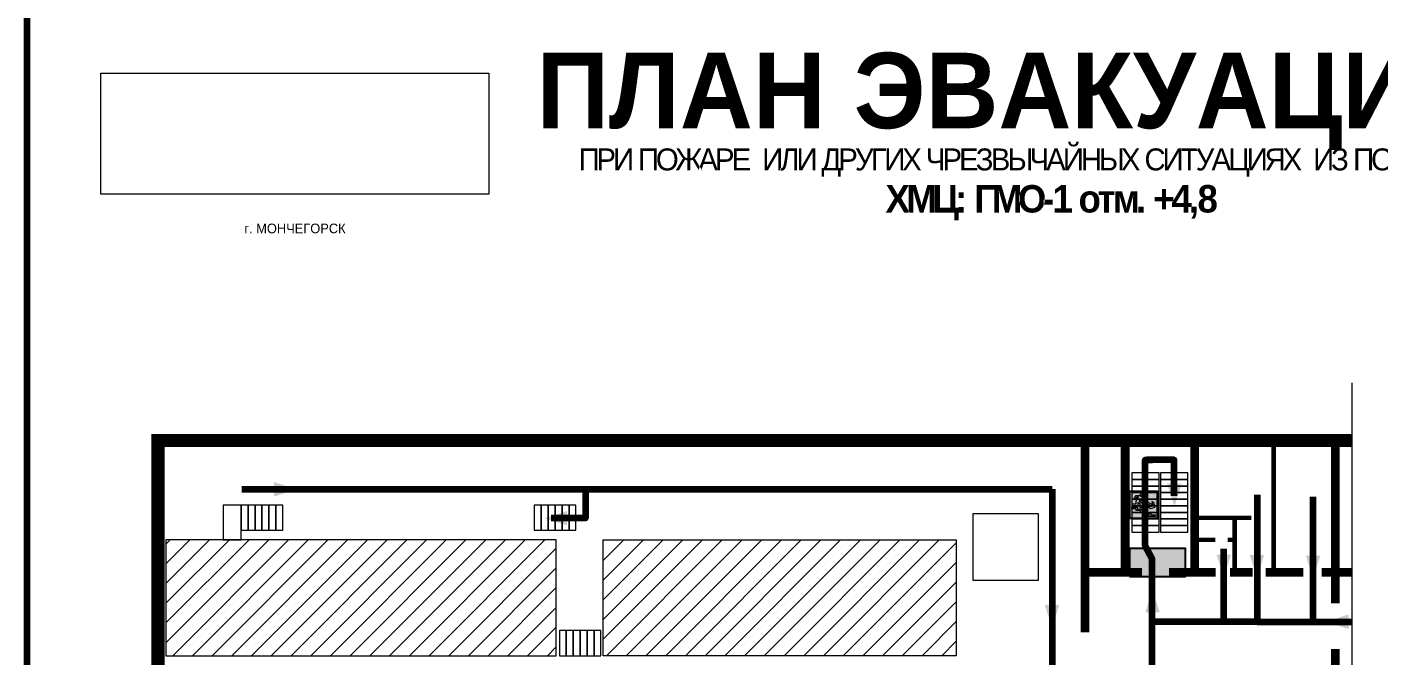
# Model space of a CAD drawing. Header units: millimetres. Extents: x 13114 to 67229, y 22859 to 38520.
# Drawn here: x 20243.1 to 20637.2, y 31494.9 to 31678.1 of the extents above; entities that cross this region are included whole.
import ezdxf

# ---------------------------------------------------------------- set-up
doc = ezdxf.new("R2010")
doc.units = ezdxf.units.MM
doc.layers.add('План_Штампы', color=7, linetype='Continuous')
doc.styles.add('обычный', font='arial.ttf')
picture_1 = doc.add_image_def('image1.jpg', size_in_pixel=(337, 105))

# ---------------------------------------------------------------- blocks, each defined once
blk = doc.blocks.new('A$C7B4425F7')
at = {"true_color": 0xffffff}
blk.add_hatch(color=7, dxfattribs=at).paths.add_polyline_path([(0, 0), (-16, 0), (-16, -8), (0, -8)])
h = blk.add_hatch(color=126)
h.paths.add_polyline_path([(-0.2, -0.2), (-15.8, -0.2), (-15.8, -7.8), (-0.2, -7.8)])
h.paths.add_polyline_path([(-11.76, -2.03), (-11.76, -3.66), (-11.17, -3.66, -0.568275), (-11.17, -6.18), (-12.58, -6.18), (-12.58, -2.03)], flags=16)
h.paths.add_polyline_path([(-13.33, -4.12, -0.495768), (-13.59, -6.18), (-15.03, -6.18), (-15.03, -2.03), (-13.59, -2.03, -0.487973)], flags=16)
h.paths.add_polyline_path([(-10.25, -2.03), (-9.48, -2.03), (-9.48, -6.18), (-10.25, -6.18)], flags=16)
h.paths.add_polyline_path([(-13.84, -3.69), (-14.24, -3.69), (-14.24, -3.03), (-13.9, -3.03, -0.692621)], flags=0)
h.paths.add_polyline_path([(-9.15, -2.03), (-8.4, -2.03), (-8.04, -3.07), (-7.68, -2.03), (-6.93, -2.03), (-7.64, -4.1), (-6.93, -6.18), (-7.68, -6.18), (-8.04, -5.14), (-8.4, -6.18), (-9.15, -6.18), (-8.44, -4.1)], flags=16)
h.paths.add_polyline_path([(-11.76, -4.46), (-11.42, -4.46, -0.692621), (-11.36, -5.12), (-11.76, -5.12)], flags=0)
h.paths.add_polyline_path([(-13.9, -5.2), (-14.24, -5.2), (-14.24, -4.55), (-13.84, -4.55, -0.708038)], flags=0)
edge = h.paths.add_edge_path(flags=16)
edge.add_ellipse((-5.51, -4.08), major_axis=(0, 2.05), ratio=0.586184, start_angle=0, end_angle=360)
edge = h.paths.add_edge_path(flags=0)
edge.add_ellipse((-5.51, -4.08), major_axis=(0, 1.14), ratio=0.454828, start_angle=0, end_angle=360)
h.paths.add_polyline_path([(-4.13, -4.96, 0.377264), (-3.48, -4.52, 0.0555), (-3.16, -2.03), (-1.66, -2.03), (-1.66, -4.96), (-0.96, -4.96), (-0.96, -7.01), (-1.75, -7.01), (-1.75, -6.18), (-3.3, -6.18), (-3.3, -7.02), (-4.13, -7.02)], flags=16)
h.paths.add_polyline_path([(-2.73, -2.91), (-2.28, -2.91), (-2.28, -4.96), (-3.05, -4.96, 0.079136)], flags=0)
at = {"color": 126}
blk.add_lwpolyline([(-16, -8), (0, -8), (0, 0), (-16, 0)], close=True, dxfattribs=at)
blk = doc.blocks.new('вниз')
at = {"lineweight": 0, "true_color": 0xffffff}
h = blk.add_hatch(color=7, dxfattribs=at)
h.dxf.hatch_style = 1
h.paths.add_polyline_path([(40994.51, -4472.22), (40986.51, -4472.22), (40986.51, -4480.22), (40994.51, -4480.22)])
h.paths.add_polyline_path([(40994.31, -4472.42), (40994.31, -4480.01), (40986.71, -4480.01), (40986.71, -4472.42)], flags=16)
h.paths.add_polyline_path([(40988.43, -4473.53), (40989.43, -4473.53), (40990.19, -4473.96), (40990.19, -4474.6), (40991, -4474.6), (40991, -4475.06), (40989.73, -4475.06), (40989.73, -4474.46), (40989.3, -4475.18), (40990.17, -4475.7), (40990.17, -4477.11), (40989.63, -4477.11), (40989.63, -4476.01), (40988.94, -4475.59), (40988.94, -4476.46), (40988.94, -4476.46), (40987.47, -4476.46), (40987.26, -4476.46), (40987.26, -4475.92), (40988.4, -4475.92), (40988.4, -4475.2), (40989.1, -4473.99), (40988.66, -4473.99), (40988.24, -4474.7), (40987.86, -4474.47), (40988.41, -4473.56)], flags=0)
h.paths.add_polyline_path([(40990.55, -4473.29, -1), (40989.69, -4473.29, -1)], flags=0)
h.paths.add_polyline_path([(40988.85, -4476.89), (40988.85, -4477.43), (40990.1, -4477.43), (40990.1, -4477.99), (40991.34, -4477.99), (40991.34, -4478.54), (40992.59, -4478.54), (40992.59, -4479.09), (40993.83, -4479.09), (40993.83, -4479.52), (40992.17, -4479.52), (40992.17, -4478.97), (40990.91, -4478.97), (40990.91, -4478.41), (40989.68, -4478.41), (40989.68, -4477.86), (40988.43, -4477.86), (40988.43, -4477.31), (40987.6, -4477.31), (40987.18, -4477.31), (40987.18, -4476.89)], flags=0)
h.paths.add_polyline_path([(40991.61, -4475.33), (40993.12, -4476.2), (40992.9, -4475.27), (40993.48, -4475.6), (40993.83, -4476.88), (40992.56, -4477.22), (40991.97, -4476.88), (40992.9, -4476.61), (40991.38, -4475.74), (40991.58, -4475.39)], flags=0)
h.paths.add_polyline_path([(40990.19, -4473.96), (40989.43, -4473.53), (40988.43, -4473.53), (40988.41, -4473.56), (40987.86, -4474.47), (40988.24, -4474.7), (40988.66, -4473.99), (40989.1, -4473.99), (40988.4, -4475.2), (40988.4, -4475.92), (40987.26, -4475.92), (40987.26, -4476.46), (40987.47, -4476.46), (40988.94, -4476.46), (40988.94, -4476.27), (40988.94, -4475.59), (40989.63, -4476.01), (40989.63, -4477.11), (40990.17, -4477.11), (40990.17, -4475.7), (40989.3, -4475.18), (40989.73, -4474.46), (40989.73, -4475.06), (40991, -4475.06), (40991, -4474.6), (40990.19, -4474.6)], flags=0)
h.paths.add_polyline_path([(40990.55, -4473.29, 1), (40989.69, -4473.29, 1)], flags=0)
h.paths.add_polyline_path([(40991.61, -4475.33), (40991.58, -4475.39), (40991.38, -4475.74), (40992.9, -4476.61), (40991.97, -4476.88), (40992.56, -4477.22), (40993.83, -4476.88), (40993.48, -4475.6), (40992.9, -4475.27), (40993.12, -4476.2)], flags=0)
h.paths.add_polyline_path([(40990.1, -4477.43), (40988.85, -4477.43), (40988.85, -4476.89), (40987.18, -4476.89), (40987.18, -4477.31), (40987.6, -4477.31), (40988.43, -4477.31), (40988.43, -4477.86), (40989.68, -4477.86), (40989.68, -4478.41), (40990.91, -4478.41), (40990.91, -4478.97), (40992.17, -4478.97), (40992.17, -4479.52), (40993.83, -4479.52), (40993.83, -4479.09), (40992.59, -4479.09), (40992.59, -4478.54), (40991.34, -4478.54), (40991.34, -4477.99), (40990.1, -4477.99)], flags=0)
at = {"lineweight": 0}
h = blk.add_hatch(color=126, dxfattribs=at)
h.dxf.hatch_style = 1
h.paths.add_polyline_path([(40994.31, -4472.42), (40986.71, -4472.42), (40986.71, -4480.01), (40994.31, -4480.01)])
h.paths.add_polyline_path([(40988.43, -4473.53), (40989.43, -4473.53), (40990.19, -4473.96), (40990.19, -4474.6), (40991, -4474.6), (40991, -4475.06), (40989.73, -4475.06), (40989.73, -4474.46), (40989.3, -4475.18), (40990.17, -4475.7), (40990.17, -4477.11), (40989.63, -4477.11), (40989.63, -4476.01), (40988.94, -4475.59), (40988.94, -4476.46), (40988.94, -4476.46), (40987.47, -4476.46), (40987.26, -4476.46), (40987.26, -4475.92), (40988.4, -4475.92), (40988.4, -4475.2), (40989.1, -4473.99), (40988.66, -4473.99), (40988.24, -4474.7), (40987.86, -4474.47), (40988.41, -4473.56)], flags=16)
h.paths.add_polyline_path([(40990.55, -4473.29, -1), (40989.69, -4473.29, -1)], flags=16)
h.paths.add_polyline_path([(40988.85, -4476.89), (40988.85, -4477.43), (40990.1, -4477.43), (40990.1, -4477.99), (40991.34, -4477.99), (40991.34, -4478.54), (40992.59, -4478.54), (40992.59, -4479.09), (40993.83, -4479.09), (40993.83, -4479.52), (40992.17, -4479.52), (40992.17, -4478.97), (40990.91, -4478.97), (40990.91, -4478.41), (40989.68, -4478.41), (40989.68, -4477.86), (40988.43, -4477.86), (40988.43, -4477.31), (40987.6, -4477.31), (40987.18, -4477.31), (40987.18, -4476.89)], flags=16)
h.paths.add_polyline_path([(40991.61, -4475.33), (40993.12, -4476.2), (40992.9, -4475.27), (40993.48, -4475.6), (40993.83, -4476.88), (40992.56, -4477.22), (40991.97, -4476.88), (40992.9, -4476.61), (40991.38, -4475.74), (40991.58, -4475.39)], flags=16)
at = {"lineweight": 0, "true_color": 0xffffff}
h = blk.add_hatch(color=7, dxfattribs=at)
h.dxf.hatch_style = 1
h.paths.add_polyline_path([(40989.73, -4474.46), (40989.73, -4475.06), (40991, -4475.06), (40991, -4474.6), (40990.19, -4474.6), (40990.19, -4473.96), (40989.43, -4473.53), (40988.43, -4473.53), (40988.41, -4473.56), (40987.86, -4474.47), (40988.24, -4474.7), (40988.66, -4473.99), (40989.1, -4473.99), (40988.4, -4475.2), (40988.4, -4475.92), (40987.26, -4475.92), (40987.26, -4476.46), (40987.47, -4476.46), (40988.94, -4476.46), (40988.94, -4475.59), (40989.63, -4476.01), (40989.63, -4477.11), (40990.17, -4477.11), (40990.17, -4475.7), (40989.3, -4475.18)])
h.paths.add_polyline_path([(40989.69, -4473.29, 1), (40990.55, -4473.29, 1)])
h.paths.add_polyline_path([(40991.61, -4475.33), (40991.58, -4475.39), (40991.38, -4475.74), (40992.9, -4476.61), (40991.97, -4476.88), (40992.56, -4477.22), (40993.83, -4476.88), (40993.48, -4475.6), (40992.9, -4475.27), (40993.12, -4476.2)])
h.paths.add_polyline_path([(40990.1, -4477.43), (40988.85, -4477.43), (40988.85, -4476.89), (40987.18, -4476.89), (40987.18, -4477.31), (40987.6, -4477.31), (40988.43, -4477.31), (40988.43, -4477.86), (40989.68, -4477.86), (40989.68, -4478.41), (40990.91, -4478.41), (40990.91, -4478.97), (40992.17, -4478.97), (40992.17, -4479.52), (40993.83, -4479.52), (40993.83, -4479.09), (40992.59, -4479.09), (40992.59, -4478.54), (40991.34, -4478.54), (40991.34, -4477.99), (40990.1, -4477.99)])
at = {"color": 126, "lineweight": 0}
for points in [[(40986.51, -4472.22), (40994.51, -4472.22), (40994.51, -4480.22), (40986.51, -4480.22)], [(40986.71, -4472.42), (40994.31, -4472.42), (40994.31, -4480.01), (40986.71, -4480.01)]]:
    blk.add_lwpolyline(points, close=True, dxfattribs=at)
for points in [[(40987.47, -4476.46), (40987.26, -4476.46), (40987.26, -4475.92), (40988.4, -4475.92), (40988.4, -4475.2), (40989.1, -4473.99), (40988.66, -4473.99), (40988.24, -4474.7), (40987.86, -4474.47), (40988.41, -4473.56), (40988.43, -4473.53), (40989.43, -4473.53), (40990.19, -4473.96), (40990.19, -4474.6), (40991, -4474.6), (40991, -4475.06), (40989.73, -4475.06), (40989.73, -4474.46), (40989.3, -4475.18), (40990.17, -4475.7), (40990.17, -4477.11), (40989.63, -4477.11), (40989.63, -4476.01), (40988.94, -4475.59), (40988.94, -4476.46)], [(40987.6, -4477.31), (40987.18, -4477.31), (40987.18, -4476.89), (40988.85, -4476.89), (40988.85, -4477.43), (40990.1, -4477.43), (40990.1, -4477.99), (40991.34, -4477.99), (40991.34, -4478.54), (40992.59, -4478.54), (40992.59, -4479.09), (40993.83, -4479.09), (40993.83, -4479.52), (40992.17, -4479.52), (40992.17, -4478.97), (40990.91, -4478.97), (40990.91, -4478.41), (40989.68, -4478.41), (40989.68, -4477.86), (40988.43, -4477.86), (40988.43, -4477.31), (40987.6, -4477.31)], [(40987.47, -4476.46), (40988.94, -4476.46), (40988.94, -4476.27)], [(40991.58, -4475.39), (40991.38, -4475.74), (40992.9, -4476.61), (40991.97, -4476.88), (40992.56, -4477.22), (40993.83, -4476.88), (40993.48, -4475.6), (40992.9, -4475.27), (40993.12, -4476.2), (40991.61, -4475.33), (40991.58, -4475.39)]]:
    blk.add_lwpolyline(points, dxfattribs=at)
blk.add_circle((40990.12, -4473.29), 0.432, dxfattribs=at)

msp = doc.modelspace()

# ---------------------------------------------------------------- hatches: boundary and pattern name
at = {"lineweight": 0}
h = msp.add_hatch(dxfattribs=at)
h.set_pattern_fill('ANSI31', color=256, scale=1.28)
h.set_pattern_definition([(45, (-1330.895, 21051.3693), (-2.87368196, 2.87368196), [])])
h.paths.add_polyline_path([(20397.38, 31494.99), (20397.38, 31528.74), (20361.6, 31528.74), (20283.64, 31528.74), (20283.64, 31494.99)])
h.paths.add_polyline_path([(20411.07, 31528.74), (20411.07, 31494.99), (20513.93, 31494.99), (20513.93, 31528.74)])

# ---------------------------------------------------------------- linework, layer by layer
at = {"color": 1, "lineweight": 100}
msp.add_lwpolyline([(20243.15, 31685.27), (20843.15, 31685.27), (20843.15, 31290.27), (20243.15, 31290.27)], close=True, dxfattribs=at)
at = {"lineweight": 0}
for points in [[(20629.28, 31574.48), (20629.28, 31353.07)], [(20361.6, 31528.74), (20283.64, 31528.74), (20283.64, 31494.99), (20397.38, 31494.99), (20397.38, 31528.74), (20361.6, 31528.74)], [(20411.07, 31494.99), (20411.07, 31528.74), (20513.93, 31528.74), (20513.93, 31494.99), (20411.07, 31494.99)]]:
    msp.add_lwpolyline(points, dxfattribs=at)
for points, const_width in [([(20300.69, 31366.66), (20281.34, 31366.66), (20281.34, 31557.66), (20629.28, 31557.66)], 3.84), ([(20551.48, 31557.58), (20551.48, 31501.79)], 2.56), ([(20563.19, 31519.3), (20563.19, 31557.46)], 2.56), ([(20583.46, 31519.07), (20583.46, 31557.13)], 2.56), ([(20606.49, 31519.3), (20606.49, 31557.51)], 1.28), ([(20624.44, 31510.26), (20624.44, 31557.51)], 2.56), ([(20595.12, 31519.3), (20595.12, 31535.18), (20600.01, 31535.18), (20583.46, 31535.18), (20583.46, 31519.3)], 1.28), ([(20584.16, 31528.75), (20589.47, 31528.75)], 1.28), ([(20595.12, 31528.75), (20593.09, 31528.75)], 1.28), ([(20551.68, 31519.3), (20568.07, 31519.3)], 2.56), ([(20575.93, 31519.3), (20589.59, 31519.3)], 2.56), ([(20593.77, 31519.3), (20600.35, 31519.3)], 2.56), ([(20604.19, 31519.3), (20615.12, 31519.3)], 2.56), ([(20620.5, 31519.3), (20629.28, 31519.3)], 2.56), ([(20629.28, 31478.08), (20624.44, 31478.08), (20624.44, 31496.94)], 2.56)]:
    msp.add_lwpolyline(points, dxfattribs=dict(at, const_width=const_width))
at = {"color": 126, "lineweight": 100, "true_color": 0x008754}
for points in [[(20571.07, 31491.33), (20571.07, 31523.25), (20569.03, 31526.96), (20569.03, 31552.01), (20571.19, 31552.01)], [(20577.5, 31541.59), (20577.5, 31552.01), (20569.56, 31552.01)], [(20305.79, 31543.49), (20457.44, 31543.49)], [(20405.93, 31543.49), (20405.93, 31535.09), (20405.93, 31535.09)], [(20457.44, 31543.49), (20541.94, 31543.49)], [(20541.94, 31543.49), (20541.94, 31491.33)], [(20601.63, 31541.88), (20601.63, 31504.86), (20629.28, 31504.86)], [(20617.98, 31504.86), (20617.98, 31541.25)], [(20405.93, 31535.09), (20395.92, 31535.09)], [(20591.96, 31504.86), (20591.96, 31526.11)], [(20601.63, 31504.86), (20571.07, 31504.86)]]:
    msp.add_lwpolyline(points, dxfattribs=at)
at = {"lineweight": 0}
for points in [[(20565.12, 31546.32), (20573.1, 31546.32), (20573.1, 31548.23), (20565.12, 31548.23)], [(20565.12, 31544.4), (20573.1, 31544.4), (20573.1, 31546.32), (20565.12, 31546.32)], [(20573.49, 31546.32), (20581.46, 31546.32), (20581.46, 31548.23), (20573.49, 31548.23)], [(20573.49, 31544.4), (20581.46, 31544.4), (20581.46, 31546.32), (20573.49, 31546.32)], [(20565.12, 31542.49), (20573.1, 31542.49), (20573.1, 31544.4), (20565.12, 31544.4)], [(20565.12, 31540.57), (20573.1, 31540.57), (20573.1, 31542.49), (20565.12, 31542.49)], [(20573.49, 31542.49), (20581.46, 31542.49), (20581.46, 31544.4), (20573.49, 31544.4)], [(20573.49, 31540.57), (20581.46, 31540.57), (20581.46, 31542.49), (20573.49, 31542.49)], [(20300.34, 31538.83), (20300.34, 31528.77), (20305.55, 31528.77), (20305.55, 31538.83)], [(20305.55, 31538.83), (20305.55, 31531.53), (20307.57, 31531.53), (20307.57, 31538.83)], [(20307.57, 31538.83), (20307.57, 31531.53), (20309.59, 31531.53), (20309.59, 31538.83)], [(20309.59, 31538.83), (20309.59, 31531.53), (20311.62, 31531.53), (20311.62, 31538.83)], [(20311.62, 31538.83), (20311.62, 31531.53), (20313.64, 31531.53), (20313.64, 31538.83)], [(20313.64, 31538.83), (20313.64, 31531.53), (20315.66, 31531.53), (20315.66, 31538.83)], [(20315.66, 31538.83), (20315.66, 31531.53), (20317.68, 31531.53), (20317.68, 31538.83)], [(20390.99, 31538.83), (20390.99, 31531.53), (20393.02, 31531.53), (20393.02, 31538.83)], [(20393.02, 31538.83), (20393.02, 31531.53), (20395.04, 31531.53), (20395.04, 31538.83)], [(20395.04, 31538.83), (20395.04, 31531.53), (20397.06, 31531.53), (20397.06, 31538.83)], [(20397.06, 31538.83), (20397.06, 31531.53), (20399.08, 31531.53), (20399.08, 31538.83)], [(20399.08, 31538.83), (20399.08, 31531.53), (20401.11, 31531.53), (20401.11, 31538.83)], [(20401.11, 31538.83), (20401.11, 31531.53), (20403.13, 31531.53), (20403.13, 31538.83)], [(20565.12, 31538.66), (20573.1, 31538.66), (20573.1, 31540.57), (20565.12, 31540.57)], [(20565.12, 31536.74), (20573.1, 31536.74), (20573.1, 31538.66), (20565.12, 31538.66)], [(20573.49, 31538.66), (20581.46, 31538.66), (20581.46, 31540.57), (20573.49, 31540.57)], [(20573.49, 31536.74), (20581.46, 31536.74), (20581.46, 31538.66), (20573.49, 31538.66)], [(20518.93, 31536.44), (20537.8, 31536.44), (20537.8, 31516.88), (20518.93, 31516.88)], [(20565.12, 31534.83), (20573.1, 31534.83), (20573.1, 31536.74), (20565.12, 31536.74)], [(20565.12, 31532.91), (20573.1, 31532.91), (20573.1, 31534.83), (20565.12, 31534.83)], [(20573.49, 31534.83), (20581.46, 31534.83), (20581.46, 31536.74), (20573.49, 31536.74)], [(20573.49, 31532.91), (20581.46, 31532.91), (20581.46, 31534.83), (20573.49, 31534.83)], [(20565.12, 31531), (20573.1, 31531), (20573.1, 31532.91), (20565.12, 31532.91)], [(20573.49, 31531), (20581.46, 31531), (20581.46, 31532.91), (20573.49, 31532.91)], [(20398.29, 31502.29), (20398.29, 31494.99), (20400.31, 31494.99), (20400.31, 31502.29)], [(20400.31, 31502.29), (20400.31, 31494.99), (20402.34, 31494.99), (20402.34, 31502.29)], [(20402.34, 31502.29), (20402.34, 31494.99), (20404.36, 31494.99), (20404.36, 31502.29)], [(20404.36, 31502.29), (20404.36, 31494.99), (20406.38, 31494.99), (20406.38, 31502.29)], [(20406.38, 31502.29), (20406.38, 31494.99), (20408.41, 31494.99), (20408.41, 31502.29)], [(20408.41, 31502.29), (20408.41, 31494.99), (20410.43, 31494.99), (20410.43, 31502.29)]]:
    msp.add_lwpolyline(points, close=True, dxfattribs=at)
at = {"layer": 'План_Штампы', "color": 126, "true_color": 0x008754}
for points in [[(20315.16, 31541.34), (20315.17, 31545.57), (20321.66, 31543.47)], [(20575.43, 31545.07), (20579.67, 31545.06), (20577.57, 31538.56)], [(20400.53, 31537.16), (20400.52, 31532.93), (20394.02, 31535.02)], [(20589.82, 31524.44), (20594.06, 31524.43), (20591.96, 31517.94)], [(20599.49, 31524.31), (20603.72, 31524.3), (20601.63, 31517.8)], [(20615.85, 31524.14), (20620.08, 31524.13), (20617.98, 31517.64)], [(20573.3, 31507.59), (20569.06, 31507.6), (20571.16, 31514.1)], [(20539.75, 31509.75), (20543.99, 31509.73), (20541.89, 31503.24)], [(20628.31, 31506.99), (20628.3, 31502.76), (20621.81, 31504.86)]]:
    msp.add_solid(points, dxfattribs=at)

# ---------------------------------------------------------------- block references
at = {"color": 126, "true_color": 0x008754, "xscale": 1.024, "yscale": 1.024, "zscale": 1.024}
msp.add_blockref('вниз', (-21405.76, 36122.58), dxfattribs=at)
at = {"layer": 'План_Штампы', "xscale": 1.024, "yscale": 1.024, "zscale": 1.024}
msp.add_blockref('A$C7B4425F7', (20580.81, 31526.21), dxfattribs=at)

# ---------------------------------------------------------------- texts
at = {"lineweight": 0, "style": 'обычный'}
for s, insert, char_height, width, attachment_point in [('{\\fProxima Nova Rg|b1|i0|c204|p2;ПЛАН ЭВАКУАЦИИ}', (20391.64, 31670.63), 22, 493.8901, 1), ('\\pi-8.4,l8.4,t8.4;{\\fProxima Nova Rg|b0|i0|c204|p2;г. МОНЧЕГОРСК\\H1.1997x; }', (20321.24, 31619.43), 2.8, 126.6484, 5)]:
    msp.add_mtext(s, dxfattribs=dict(at, insert=insert, char_height=char_height, width=width, attachment_point=attachment_point))
at = {"color": 0, "lineweight": 0, "insert": (20541.34, 31642.93), "char_height": 8, "width": 449.2158, "attachment_point": 5, "style": 'обычный'}
msp.add_mtext('{\\fArial Black|b1|i0|c204|p34;\\H2x;\\T0.85;  \\fArial Narrow|b0|i0|c204|p34;\\H0.8x;\\W0.9;\\P\\fProxima Nova Rg|b0|i0|c204|p2;\\H0.5x;\\W1;\\C256;ПРИ ПОЖАРЕ  ИЛИ ДРУГИХ ЧРЕЗВЫЧАЙНЫХ СИТУАЦИЯХ  ИЗ ПОМЕЩЕНИЙ \\fProxima Nova Rg|b1|i0|c204|p2;\\H1.25x;\\PХМЦ: ГМО-1 отм. +4,8}', dxfattribs=at)

# ---------------------------------------------------------------- pictures from other files: only their frames are drawn
at = {"color": 7, "lineweight": 0, "true_color": 0xf5f5ff}
image = msp.add_image(picture_1, insert=(20264.63, 31629.42), size_in_units=(113.11, 35.24), dxfattribs=at)
image.dxf.flags = 7

doc.saveas('drawing.dxf')
